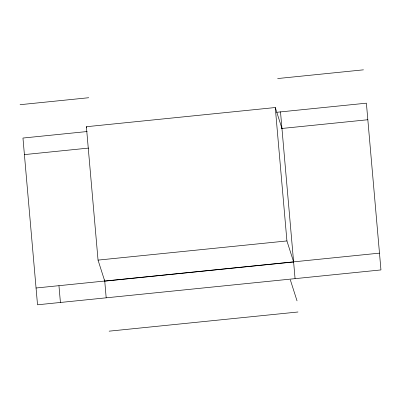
<?xml version="1.0" encoding="UTF-8"?>
<svg xmlns="http://www.w3.org/2000/svg" width="401" height="401" viewBox="0 0 401 401"><rect width="100%" height="100%" fill="white"/><g stroke="black" fill="none" stroke-linecap="round" stroke-linejoin="round"><path stroke-width="0.6" d="M20.05 104.696L88.736 97.724M277.617 78.551L363.476 69.834M275.276 107.538L286.926 240.936L293.637 261.968L104.756 281.141L98.044 260.109L86.39 126.716L275.276 107.538L281.988 128.571M87.162 131.528L22.962 138.044L37.524 304.79L380.95 269.928L366.389 103.182L276.635 112.295M24.381 154.606L88.581 148.089M281.171 128.541L367.807 119.744M98.044 260.109L286.926 240.936M36.035 288.003L379.456 253.141M109.122 331.166L298.008 311.993M290.324 279.843L297.036 300.875M86.39 126.716L86.766 127.884M280.494 111.784L295.056 278.53M104.646 279.898L106.175 297.707M58.962 285.793L60.421 302.464"/></g></svg>
